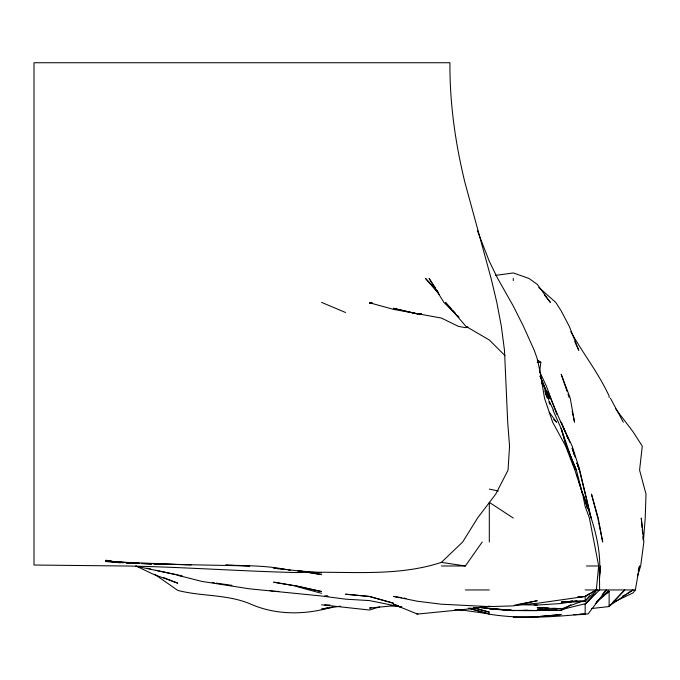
<?xml version="1.0" encoding="UTF-8"?>
<svg xmlns="http://www.w3.org/2000/svg" width="680" height="680" viewBox="0 0 680 680"><rect width="100%" height="100%" fill="white"/><g stroke="black" fill="none" stroke-linecap="round" stroke-linejoin="round"><path stroke-width="1.02" d="M643.518 539.928L645.218 518.049L646 494.088L639.582 470.118L642.277 446.156L633.097 431.851L615.723 408.918M599.454 579.521L600.593 565.981L599.386 576.394M514.318 605.226L537.242 603.288L585.165 596.453L596.343 589.942L598.681 565.981L589.407 518.049L585.165 506.515L582.667 494.088L574.898 470.118L565.675 446.156L552.644 422.195L544.519 398.233L540.575 374.263L537.242 358.708L534.242 350.302L523.464 326.341L513.281 306.06L497.666 278.409L489.311 261.341L477.326 230.486M539.58 372.266L540.838 362.287L537.242 359.848M614.66 601.715L633.097 592.875L635.35 589.942L639.557 565.981L638.206 570.902M548.513 400.231L548.904 398.233L544.927 390.855M637.509 575.824L640.654 565.981L643.85 542.011L641.274 518.049L642.09 527.425M441.388 565.981L465.35 565.981L482.222 542.011M564.332 602.378L585.165 601.477L589.721 595.714M468.341 608.149L489.311 614.202C520.99 619.276 553.384 617.006 585.165 613.904L585.165 604.392L593.818 594.507M602.242 594.575L606.347 589.942L588.14 613.904L579.955 614.134M585.165 604.392L595.748 592.986M591.421 608.549L609.127 606.56L624.784 589.942L612.688 602.344M610.555 604.529L609.127 605.99L633.097 589.942L626.884 593.683M595.654 603.423L609.127 589.942L585.165 589.942M441.388 562.369L462.672 542.011L477.547 518.049L495.745 494.088L508.054 470.118L509.541 446.156L507.696 422.195L504.483 350.302L501.347 326.341L496.808 302.379L491.096 278.409L464.942 182.554C455.379 143.361 449.616 103.139 449.947 62.739L34 62.739L34 565.029L129.855 566.049C185.81 567.205 241.655 571.26 297.602 572.586C345.363 570.733 395.301 577.575 441.388 562.369L465.35 565.981M597.295 589.942L585.165 600.585L561.204 602.081L566.414 601.486M596.351 601.944L609.127 591.464L609.127 606.56M603.143 595.671L609.127 591.464M596.343 589.942L585.165 596.453L577.873 597.023L585.165 596.453L588.642 594.09M622.446 596.351L625.107 594.754M542.444 608.923L537.242 609.229L561.204 610.563L570.962 604.715M398.446 605.752L393.457 604.29L417.418 614.082L465.35 609.34L489.311 606.296L478.89 607.402M581.332 601.519L561.204 608.991L537.242 607.563L548.7 608.073M379.474 606.891L369.495 610.028L321.563 604.8M467.967 326.876L465.35 327.675L458.346 326.341L441.388 318.053L393.457 309.357L369.495 302.753L372.615 303.042M332.546 606.942C305.618 615.145 275.621 615.366 249.671 603.662C226.661 594.192 201.577 596.547 177.778 590.41L154.657 574.285M491.308 606.279L473.679 608.115M327.556 607.699L321.563 609.203L340.323 606.144M562.198 609.416L585.165 603.721L599.641 589.942L599.318 567.018M371.493 607.597L369.495 608.064L393.457 605.744M517.446 604.52L537.242 600.712L513.281 605.897L489.311 606.611L441.388 604.214L417.418 601.239L393.457 596.411L401.795 597.754M576.827 600.797L561.204 603.517L537.242 605.038L518.483 604.741M495.567 275.409L513.281 272.944L528.929 278.409L537.242 284.333L550.358 302.379L544.459 295.026M570.579 601.01L572.662 600.771M468.469 608.498L470.56 608.277M473.679 607.946L476.808 607.614M569.542 601.673L571.625 601.46M537.242 616.717L561.204 614.558L537.242 616.726L513.281 617.262M468.469 608.558L471.597 608.294M557.039 609.824C531.327 611.184 505.461 611.133 479.935 607.461L513.281 610.657L489.311 608.685L501.815 609.442M573.707 614.712L585.165 614.482M527.858 610.3L513.281 610.521L537.242 610.529L523.693 610.308M537.242 362.287L540.838 362.287M586.466 565.981L598.681 565.981M465.35 589.942L489.311 589.942M609.731 589.942L635.35 589.942M416.747 613.904L417.843 613.904M177.778 564.442L191.327 564.731L153.816 564.034L249.671 565.921L237.175 565.505M324.692 604.86L329.902 604.971M177.778 564.476L105.893 561.51L139.23 563.363M234.048 565.403L225.709 565.131C245.879 565.692 266.271 565.522 286.144 569.525M421.583 314.05L417.418 313.897L393.457 308.329L417.418 313.897L421.583 314.024M273.64 591.243L278.851 591.456M552.865 608.251L560.159 608.583M139.23 563.397L105.893 561.144L115.269 562.012L105.893 560.286L115.269 562.096M141.312 563.508L151.733 564.043L141.312 563.473M521.611 604.163L526.821 604.452M534.115 604.86L537.242 605.038M504.942 609.629L511.19 610.002M454.929 609.594L463.258 610.087M325.737 596.012L327.82 596.148M231.965 585.378L216.333 583.125M369.495 303.135L372.615 303.374M324.692 596.012L327.82 596.284M321.563 572.9L297.602 570.75L302.812 571.591M117.351 562.207L122.561 562.683M123.607 562.742L105.893 560.626L115.269 561.977M401.795 606.96L390.328 605.523M117.351 562.343L120.479 562.717M117.351 562.241L120.479 562.64M278.851 568.828L273.64 568.097L303.85 571.531M280.933 569.126L284.053 569.568M181.951 575.866L135.847 566.193M117.351 562.437L119.433 562.768M305.932 572.101L321.563 574.625L305.932 571.888M403.877 598.094L405.96 598.425M288.226 569.883L290.309 570.24M397.622 605.685L393.457 604.953L401.447 607.062L369.495 600.585L345.534 599.165L321.563 596.003L249.671 588.846L201.748 581.383L177.778 575.288L181.951 575.977M459.094 609.603L489.311 613.904L469.344 608.396M212.168 582.335L214.251 582.735M269.841 590.495L272.688 591.056M489.311 489.115L498.296 490.977M313.888 589.942L321.563 591.532L297.602 586.27L273.64 582.173L297.602 586.202L312.868 589.704M155.814 570.274L176.783 574.821M147.042 568.149L150.918 569.109M297.602 586.814L321.563 593.334M163.404 577.498L177.778 583.211L153.816 574.498L135.983 565.981M321.563 302.379L345.534 312.494M513.281 518.049L489.311 502.35L489.311 542.011M538.781 287.411L555.738 302.379L561.204 310.896L569.262 326.341L578.774 350.302L574.779 341.675M553.656 419.475L556.614 422.195L549.219 412.233M458.685 317.313L443.887 302.379L429.08 278.409L435.523 288.107M437.24 291.1L425.501 278.409L439.314 294.508M451.137 308.567L445.451 302.379L465.91 326.341L489.311 340L505.036 355.649M452.557 310.114L455.396 313.208M457.529 315.528L458.949 317.075M541.314 383.027L544.034 386.249L547.468 398.233L545.53 393.618M437.283 290.751L438.456 292.519M570.817 331.661C583.006 353.498 598.646 373.226 609.127 396.066L609.127 397.511M610.453 398.233L623.288 422.195M539.512 371.518L546.439 386.249L556.886 414.528M545.054 391.782L546.788 395.462M553.503 410.21L549.219 401.157L549.219 403.172M553.01 410.21L561.204 428.613L575.127 469.123M547.706 391.519L560.813 422.195L572.169 446.156L579.76 470.118L591.082 518.049L579.615 471.121M569.823 442.323L561.204 422.195L565.896 433.695M568.072 449.99L573.342 464.372L566.363 446.156L561.204 428.613L566.363 446.156L576.376 470.118L582.598 494.088L579.029 482.103M566.363 446.156L576.376 470.118M566.678 435.616L567.851 438.489M599.769 565.981C599.854 540.974 591.209 517.361 583.015 494.088L587.418 508.028M576.971 463.131L579.445 470.118L577.116 463.131M567.001 391.238L561.204 374.263L570.248 398.233L574.532 422.195L572.178 411.213M568.021 394.238L569.049 397.23M575.119 457.138L572.126 448.154L574.43 455.141M549.219 401.82L550.154 404.617M577.065 463.131L579.369 470.118M576.946 475.116L577.838 478.108M585.165 500.114L587.418 508.087M597.805 518.049L591.464 494.088L598.204 518.049L602.71 542.011L598.825 523.039M598.009 519.044L598.417 521.042M642.269 529.508L642.634 533.681M642.906 536.8L643.178 539.928M585.165 596.453L585.165 601.477M561.204 608.625L561.204 610.563M513.281 278.409L513.281 280.602M129.855 563.363L126.727 563.074L129.855 563.363M369.495 596.453L345.534 594.192L369.495 596.513L393.457 603.202L369.495 596.453M489.311 612.136L473.331 607.741L489.311 612.136M549.219 398.233L540.073 376.108L549.219 398.233"/></g></svg>
